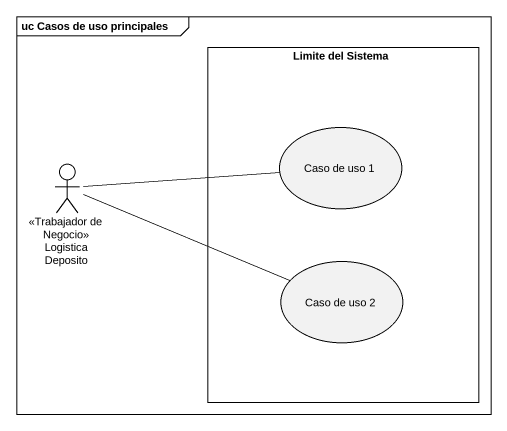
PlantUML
@startuml
mainframe uc Casos de uso principales
rectangle "Limite del Sistema" as Limite_del_Sistema {
  usecase "Caso de uso 1" as Caso_de_uso_1
  usecase "Caso de uso 2" as Caso_de_uso_2
}
actor "<<Trabajador de Negocio>> Logistica Deposito" as Trabajador_de_Negocio
Trabajador_de_Negocio -right- Caso_de_uso_1
Trabajador_de_Negocio -right- Caso_de_uso_2
@enduml
